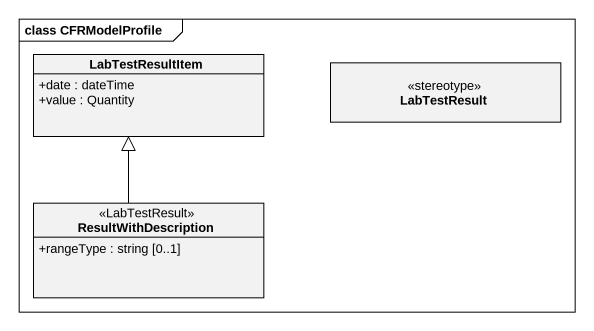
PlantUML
@startuml
mainframe class CFRModelProfile
hide circle
hide empty members
skinparam classAttributeIconSize 0
class LabTestResultItem {
  +date : dateTime
  +value : Quantity
}
class LabTestResult <<stereotype>>
class ResultWithDescription <<LabTestResult>> {
  +rangeType : string [0..1]
}
ResultWithDescription -up-|> LabTestResultItem
@enduml
